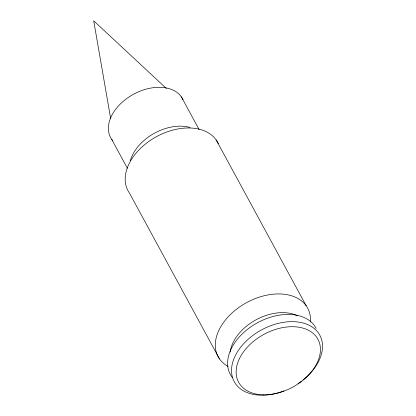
<?xml version="1.0" encoding="UTF-8"?>
<svg xmlns="http://www.w3.org/2000/svg" width="416" height="416" viewBox="0 0 416 416"><rect width="100%" height="100%" fill="white"/><g stroke="black" fill="none" stroke-linecap="round" stroke-linejoin="round"><path stroke-width="0.62" d="M166.301 88.421L93.699 20.8L110.677 118.622M216.128 139.875L306.233 305.833M181.36 96.855L199.098 129.522M111.779 139.495L127.374 168.225M219.534 358.972L129.423 193.014A50.934 33.951 -28.5 0 1 155.995 136.932A50.934 33.951 -28.5 0 1 218.322 143.733M232.378 377.572A48.693 32.453 -28.5 0 1 255.471 323.892A48.693 32.453 -28.5 0 1 316.108 328.396M283.858 390.926A48.693 32.453 -28.5 0 1 232.601 362.7A48.693 32.453 -28.5 0 1 302.354 322.821A48.693 32.453 -28.5 0 1 303.056 379.954M301.564 381.113A48.693 32.453 -28.5 0 1 297.939 383.677M230.162 352.123A42.281 28.184 -28.5 0 1 256.121 319.764A42.281 28.184 -28.5 0 1 297.362 315.76M228.145 366.501A50.934 33.951 -28.5 0 1 246.797 302.51A50.934 33.951 -28.5 0 1 310.393 322.02M130.38 160.67A40.872 27.243 -28.5 0 1 189.914 127.405M112.497 140.447A40.872 27.243 -28.5 0 1 132.116 95.046A40.872 27.243 -28.5 0 1 182.988 99.653M263.453 394.841A45.105 30.061 -28.5 0 0 319.878 344.427A45.105 30.061 -28.5 0 0 251.534 343.054A45.105 30.061 -28.5 0 0 263.453 394.841"/></g></svg>
